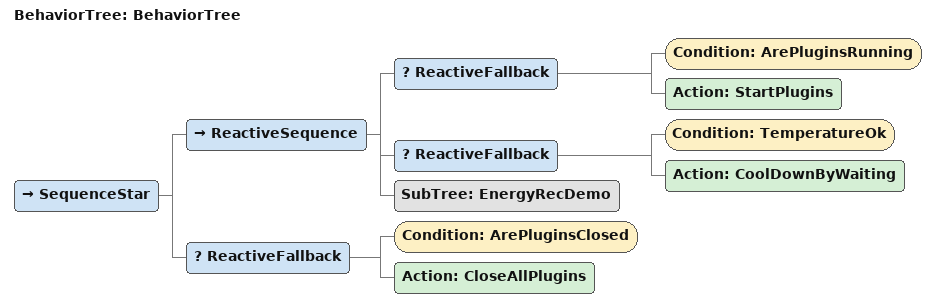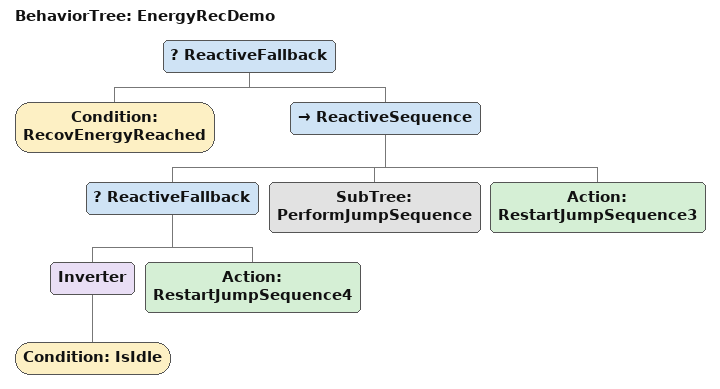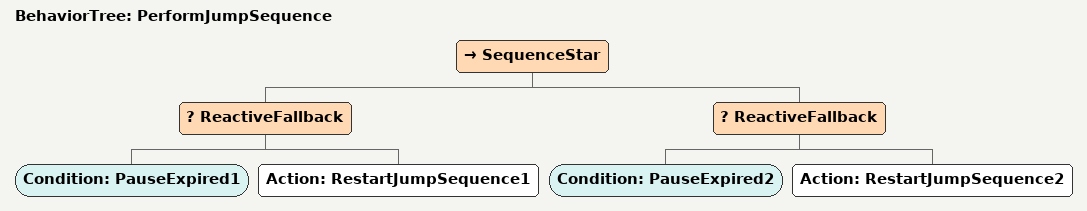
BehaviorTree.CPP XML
<?xml version="1.0"?>
<root main_tree_to_execute="BehaviorTree">
    <BehaviorTree ID="BehaviorTree">
        <SequenceStar>
            <ReactiveSequence>
                <ReactiveFallback>
                    <Condition ID="ArePluginsRunning"/>
                    <Action ID="StartPlugins"/>
                </ReactiveFallback>
                <ReactiveFallback>
                    <Condition ID="TemperatureOk"/>
                    <Action ID="CoolDownByWaiting"/>
                </ReactiveFallback>
                <SubTree ID="EnergyRecDemo"/>
            </ReactiveSequence>
            <ReactiveFallback>
                <Condition ID="ArePluginsClosed"/>
                <Action ID="CloseAllPlugins"/>
            </ReactiveFallback>
        </SequenceStar>
    </BehaviorTree>
    <BehaviorTree ID="EnergyRecDemo">
        <ReactiveFallback>
            <Condition ID="RecovEnergyReached"/>
            <ReactiveSequence>
                <ReactiveFallback>
                    <Inverter>
                        <Condition ID="IsIdle"/>
                    </Inverter>
                    <Action ID="RestartJumpSequence4"/>
                </ReactiveFallback>
                <SubTree ID="PerformJumpSequence"/>
                <Action ID="RestartJumpSequence3"/>
            </ReactiveSequence>
        </ReactiveFallback>
    </BehaviorTree>
    <BehaviorTree ID="PerformJumpSequence">
        <SequenceStar>
            <ReactiveFallback>
                <Condition ID="PauseExpired1"/>
                <Action ID="RestartJumpSequence1"/>
            </ReactiveFallback>
            <ReactiveFallback>
                <Condition ID="PauseExpired2"/>
                <Action ID="RestartJumpSequence2"/>
            </ReactiveFallback>
        </SequenceStar>
    </BehaviorTree>
</root>
